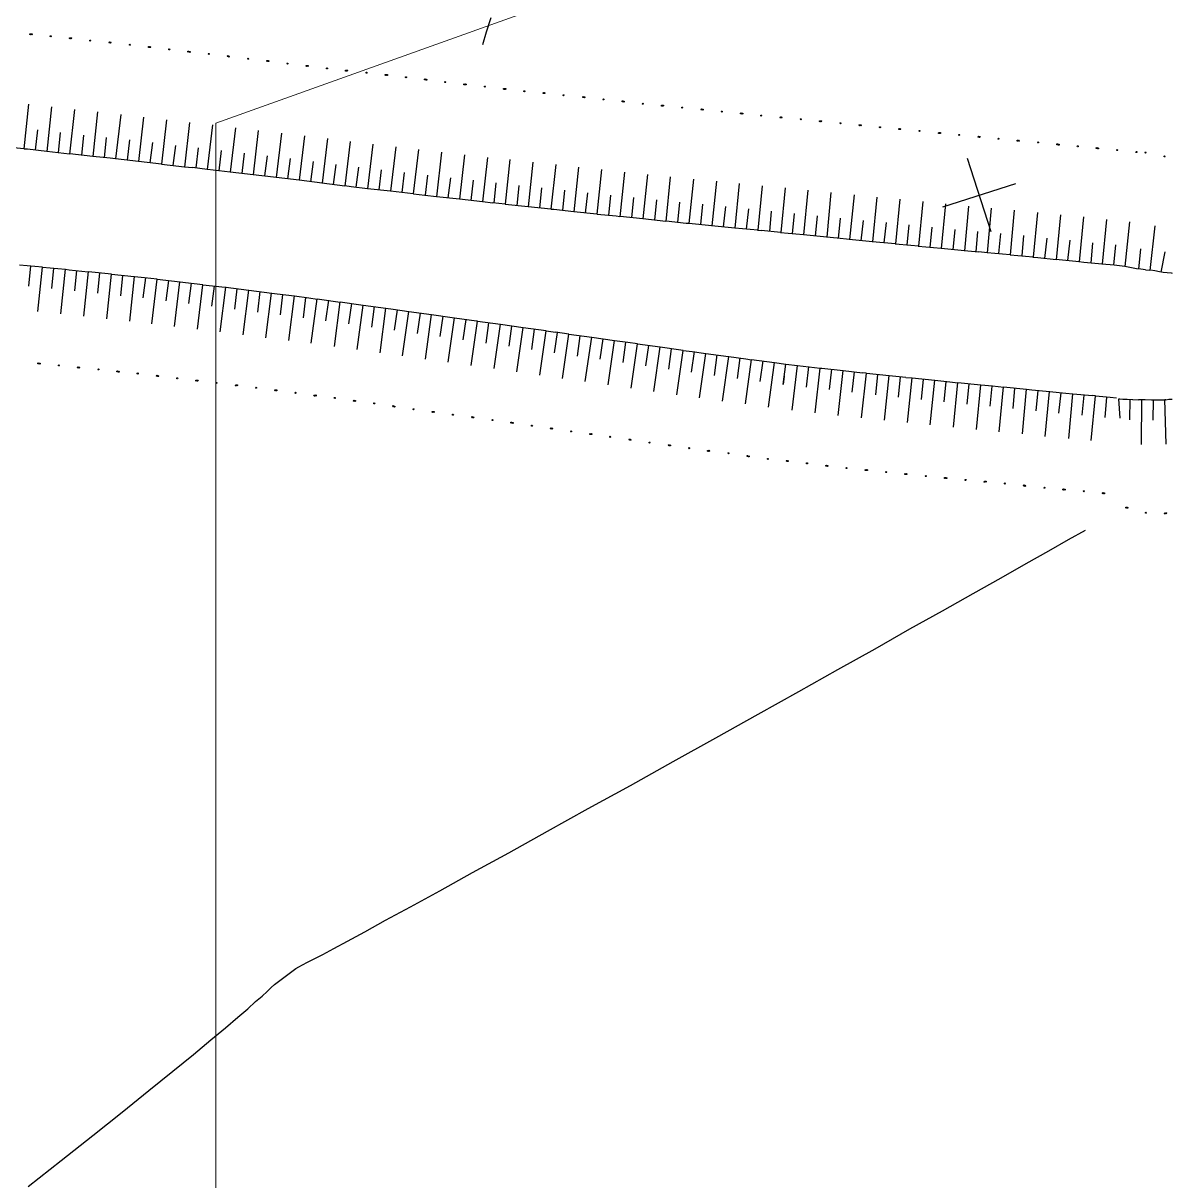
# Model space of a CAD drawing. Header units: millimetres. Extents: x 1353783 to 6492029790, y -7276956 to -512500.
# Drawn here: x 10011001 to 10019964, y -2834021 to -2824991 of the extents above; entities that cross this region are included whole.
import ezdxf

# ---------------------------------------------------------------- set-up
doc = ezdxf.new("R2010")
doc.units = ezdxf.units.MM
doc.linetypes.add('CONTI', pattern=[0])
doc.layers.get('0').update_dxf_attribs({"lineweight": 5})
for name, color, linetype in [('GORIZUNKNOWN', 32, 'CONTI'), ('SETKR', 7, 'CONTI'), ('SIT_LРЕЛЬЕФ', 7, 'CONTI'), ('Заливка', 7, 'Continuous'), ('РЕЛЬЕФ', 7, 'CONTI')]:
    doc.layers.add(name, color=color, linetype=linetype)

# ---------------------------------------------------------------- blocks, each defined once
blk = doc.blocks.new('BL_333')
at = {"color": 0}
for p, q in [((0, -3), (0, 3)), ((-3, 0), (3, 0))]:
    blk.add_line(p, q, dxfattribs=at)
blk = doc.blocks.new('оо')
at = {"layer": 'GORIZUNKNOWN', "color": 9, "true_color": 0xc7c8ca}
for points in [[(223001.743, -3431747.212), (223002.033, -3431746.792), (223002.373, -3431746.312)], [(222971.243, -3431784.192), (222972.773, -3431783.622), (222974.243, -3431783.072), (222975.613, -3431782.552), (222976.863, -3431782.072), (222977.983, -3431781.642), (222978.953, -3431781.262), (222979.773, -3431780.932), (222980.463, -3431780.652), (222981.043, -3431780.412), (222981.513, -3431780.212), (222981.893, -3431780.042), (222982.203, -3431779.912), (222982.443, -3431779.802), (222982.633, -3431779.702), (222982.793, -3431779.632), (222983.783, -3431779.292), (222983.913, -3431779.272), (222984.073, -3431779.242), (222984.293, -3431779.202), (222984.573, -3431779.152), (222984.953, -3431779.092), (222985.433, -3431779.002), (222986.033, -3431778.892), (222986.783, -3431778.752), (222987.683, -3431778.572), (222988.773, -3431778.372), (222990.053, -3431778.122), (222991.493, -3431777.842), (222993.073, -3431777.532), (222994.773, -3431777.192), (222996.553, -3431776.842), (222998.393, -3431776.482), (223000.263, -3431776.102), (223002.133, -3431775.732), (223003.983, -3431775.362), (223005.773, -3431775.002), (223007.483, -3431774.662), (223009.113, -3431774.332), (223010.643, -3431774.012), (223012.073, -3431773.722), (223013.413, -3431773.452), (223014.633, -3431773.202), (223015.743, -3431772.972), (223016.733, -3431772.762), (223017.603, -3431772.582), (223018.343, -3431772.432)]]:
    blk.add_lwpolyline(points, dxfattribs=at)
at = {"layer": 'SIT_LРЕЛЬЕФ', "color": 9, "true_color": 0xc7c8ca}
for p, q in [((222984.163, -3431744.012), (222983.453, -3431745.612)), ((222984.983, -3431744.382), (222984.273, -3431745.982)), ((222985.803, -3431744.752), (222985.093, -3431746.352)), ((222983.453, -3431745.612), (222982.633, -3431745.252)), ((222984.183, -3431745.072), (222983.863, -3431745.802)), ((222986.633, -3431745.122), (222985.923, -3431746.722)), ((222983.583, -3431745.672), (222983.463, -3431745.622)), ((222984.273, -3431745.982), (222983.583, -3431745.672)), ((222985.003, -3431745.442), (222984.683, -3431746.172)), ((222987.463, -3431745.492), (222986.743, -3431747.082)), ((222985.093, -3431746.352), (222984.273, -3431745.982)), ((222985.833, -3431745.812), (222985.513, -3431746.542)), ((222986.653, -3431746.172), (222986.333, -3431746.902)), ((222988.283, -3431745.862), (222987.563, -3431747.452)), ((222985.923, -3431746.722), (222985.103, -3431746.352)), ((222987.483, -3431746.542), (222987.153, -3431747.262)), ((222989.103, -3431746.232), (222988.383, -3431747.822)), ((222989.923, -3431746.612), (222989.203, -3431748.202)), ((222986.543, -3431746.992), (222985.923, -3431746.712)), ((222986.743, -3431747.082), (222986.543, -3431746.992)), ((222987.563, -3431747.452), (222986.743, -3431747.082)), ((222988.303, -3431746.912), (222987.973, -3431747.632)), ((222990.743, -3431746.972), (222990.023, -3431748.562)), ((222988.383, -3431747.822), (222987.563, -3431747.452)), ((222989.123, -3431747.292), (222988.793, -3431748.012)), ((222991.563, -3431747.352), (222990.843, -3431748.942)), ((222989.203, -3431748.202), (222988.383, -3431747.832)), ((222989.943, -3431747.652), (222989.613, -3431748.372)), ((222990.763, -3431748.032), (222990.433, -3431748.752)), ((222992.383, -3431747.722), (222991.663, -3431749.312)), ((222989.493, -3431748.332), (222989.203, -3431748.202)), ((222990.023, -3431748.562), (222989.493, -3431748.322)), ((222991.583, -3431748.402), (222991.253, -3431749.122)), ((222993.213, -3431748.102), (222992.483, -3431749.692)), ((222994.033, -3431748.472), (222993.303, -3431750.062)), ((222990.843, -3431748.942), (222990.023, -3431748.572)), ((222992.403, -3431748.772), (222992.073, -3431749.492)), ((222994.853, -3431748.852), (222994.123, -3431750.442)), ((222991.663, -3431749.312), (222990.843, -3431748.942)), ((222992.383, -3431749.642), (222991.663, -3431749.312)), ((222993.233, -3431749.152), (222992.893, -3431749.872)), ((222995.663, -3431749.232), (222994.933, -3431750.822)), ((222992.483, -3431749.692), (222992.383, -3431749.642)), ((222993.303, -3431750.062), (222992.483, -3431749.682)), ((222994.053, -3431749.532), (222993.713, -3431750.252)), ((222996.473, -3431749.602), (222995.743, -3431751.192)), ((222981.913, -3431749.862), (222982.743, -3431750.222)), ((222982.003, -3431750.772), (222982.323, -3431750.042)), ((222982.033, -3431751.822), (222982.733, -3431750.222)), ((222982.733, -3431750.222), (222983.563, -3431750.582)), ((222994.123, -3431750.442), (222993.303, -3431750.062)), ((222994.863, -3431749.912), (222994.523, -3431750.632)), ((222995.663, -3431750.282), (222995.333, -3431751.002)), ((222997.293, -3431749.972), (222996.563, -3431751.562)), ((222982.823, -3431751.132), (222983.143, -3431750.402)), ((222982.863, -3431752.182), (222983.563, -3431750.582)), ((222983.563, -3431750.582), (222983.693, -3431750.642)), ((222983.693, -3431750.642), (222984.383, -3431750.942)), ((222994.933, -3431750.822), (222994.113, -3431750.442)), ((222996.483, -3431750.652), (222996.153, -3431751.372)), ((222998.113, -3431750.342), (222997.383, -3431751.932)), ((222998.933, -3431750.722), (222998.213, -3431752.312)), ((222983.653, -3431751.492), (222983.973, -3431750.762)), ((222983.693, -3431752.542), (222984.393, -3431750.942)), ((222984.393, -3431750.942), (222985.213, -3431751.302)), ((222984.483, -3431751.852), (222984.803, -3431751.122)), ((222995.163, -3431750.922), (222994.933, -3431750.812)), ((222995.743, -3431751.192), (222995.163, -3431750.932)), ((222996.563, -3431751.562), (222995.743, -3431751.192)), ((222997.303, -3431751.022), (222996.973, -3431751.742)), ((222999.753, -3431751.092), (222999.033, -3431752.682)), ((222984.513, -3431752.912), (222985.213, -3431751.312)), ((222985.213, -3431751.312), (222986.033, -3431751.672)), ((222985.303, -3431752.222), (222985.623, -3431751.492)), ((222997.383, -3431751.932), (222996.563, -3431751.562)), ((222998.133, -3431751.402), (222997.803, -3431752.122)), ((223000.573, -3431751.462), (222999.853, -3431753.052)), ((222985.343, -3431753.272), (222986.043, -3431751.672)), ((222986.043, -3431751.672), (222986.403, -3431751.832)), ((222986.113, -3431752.572), (222986.443, -3431751.852)), ((222986.123, -3431753.632), (222986.853, -3431752.042)), ((222986.403, -3431751.832), (222986.853, -3431752.032)), ((222986.853, -3431752.042), (222987.673, -3431752.412)), ((222997.793, -3431752.122), (222997.383, -3431751.942)), ((222998.953, -3431751.772), (222998.623, -3431752.492)), ((223001.383, -3431751.812), (223000.673, -3431753.412)), ((222986.933, -3431752.952), (222987.263, -3431752.232)), ((222986.933, -3431754.002), (222987.663, -3431752.412)), ((222987.663, -3431752.412), (222988.483, -3431752.782)), ((222998.213, -3431752.312), (222997.793, -3431752.122)), ((222999.033, -3431752.682), (222998.213, -3431752.312)), ((222999.773, -3431752.142), (222999.443, -3431752.862)), ((223000.583, -3431752.502), (223000.263, -3431753.232)), ((223002.203, -3431752.182), (223001.493, -3431753.782)), ((223003.023, -3431752.542), (223002.313, -3431754.142)), ((222987.743, -3431753.322), (222988.073, -3431752.602)), ((222987.753, -3431754.382), (222988.483, -3431752.792)), ((222988.483, -3431752.792), (222989.283, -3431753.152)), ((222988.563, -3431753.702), (222988.893, -3431752.982)), ((222999.853, -3431753.052), (222999.033, -3431752.682)), ((223001.403, -3431752.872), (223001.083, -3431753.602)), ((223003.843, -3431752.912), (223003.133, -3431754.512)), ((222988.563, -3431754.752), (222989.303, -3431753.162)), ((222989.283, -3431753.152), (222989.313, -3431753.162)), ((222989.303, -3431753.162), (222990.123, -3431753.542)), ((222989.373, -3431754.082), (222989.713, -3431753.352)), ((223000.223, -3431753.222), (222999.853, -3431753.052)), ((223000.673, -3431753.412), (223000.223, -3431753.212)), ((223001.493, -3431753.782), (223000.673, -3431753.422)), ((223002.223, -3431753.232), (223001.903, -3431753.962)), ((223004.663, -3431753.272), (223003.953, -3431754.872)), ((222989.383, -3431755.132), (222990.123, -3431753.542)), ((222990.123, -3431753.542), (222990.943, -3431753.922)), ((222990.193, -3431754.462), (222990.533, -3431753.732)), ((223002.313, -3431754.142), (223001.493, -3431753.782)), ((223003.043, -3431753.602), (223002.723, -3431754.332)), ((223005.483, -3431753.642), (223004.783, -3431755.242)), ((222990.193, -3431755.512), (222990.933, -3431753.922)), ((222990.933, -3431753.922), (222991.753, -3431754.302)), ((222991.003, -3431754.842), (222991.343, -3431754.112)), ((222991.013, -3431755.892), (222991.753, -3431754.302)), ((222991.753, -3431754.302), (222992.263, -3431754.542)), ((223002.413, -3431754.192), (223002.323, -3431754.152)), ((223003.133, -3431754.512), (223002.413, -3431754.192)), ((223003.863, -3431753.962), (223003.543, -3431754.692)), ((223004.693, -3431754.332), (223004.373, -3431755.062)), ((223006.313, -3431754.002), (223005.613, -3431755.602)), ((222991.813, -3431756.262), (222992.563, -3431754.682)), ((222991.823, -3431755.222), (222992.163, -3431754.492)), ((222992.263, -3431754.542), (222992.563, -3431754.692)), ((222992.563, -3431754.682), (222993.373, -3431755.072)), ((223003.953, -3431754.872), (223003.133, -3431754.512)), ((223005.523, -3431754.692), (223005.203, -3431755.422)), ((223007.133, -3431754.362), (223006.433, -3431755.962)), ((223007.963, -3431754.722), (223007.263, -3431756.322)), ((222992.623, -3431755.602), (222992.973, -3431754.872)), ((222992.633, -3431756.652), (222993.383, -3431755.072)), ((222993.383, -3431755.072), (222994.193, -3431755.462)), ((223004.653, -3431755.182), (223003.963, -3431754.882)), ((223004.783, -3431755.242), (223004.653, -3431755.182)), ((223005.613, -3431755.602), (223004.793, -3431755.242)), ((223006.343, -3431755.052), (223006.023, -3431755.782)), ((223008.793, -3431755.072), (223008.093, -3431756.672)), ((222993.443, -3431755.992), (222993.793, -3431755.262)), ((222993.443, -3431757.042), (222994.193, -3431755.462)), ((222994.193, -3431755.462), (222995.003, -3431755.852)), ((222994.253, -3431756.382), (222994.603, -3431755.652)), ((223006.433, -3431755.962), (223005.613, -3431755.602)), ((223007.173, -3431755.412), (223006.853, -3431756.142)), ((223009.613, -3431755.432), (223008.913, -3431757.032)), ((222994.253, -3431757.432), (222995.003, -3431755.852)), ((222995.003, -3431755.852), (222995.263, -3431755.972)), ((222995.063, -3431756.772), (222995.413, -3431756.052)), ((222995.263, -3431755.972), (222995.813, -3431756.242)), ((223007.173, -3431756.282), (223006.443, -3431755.962)), ((223008.003, -3431755.762), (223007.683, -3431756.492)), ((223008.823, -3431756.122), (223008.503, -3431756.852)), ((223010.443, -3431755.792), (223009.743, -3431757.392)), ((223011.263, -3431756.142), (223010.573, -3431757.752)), ((222995.053, -3431757.822), (222995.813, -3431756.242)), ((222995.813, -3431756.242), (222996.623, -3431756.632)), ((222995.873, -3431757.162), (222996.223, -3431756.442)), ((223007.263, -3431756.322), (223007.173, -3431756.282)), ((223008.093, -3431756.672), (223007.263, -3431756.312)), ((223009.653, -3431756.482), (223009.333, -3431757.212)), ((223012.083, -3431756.502), (223011.393, -3431758.112)), ((222995.863, -3431758.212), (222996.623, -3431756.632)), ((222996.623, -3431756.632), (222997.433, -3431757.022)), ((222996.673, -3431758.602), (222997.433, -3431757.022)), ((222996.683, -3431757.552), (222997.033, -3431756.832)), ((222997.433, -3431757.022), (222998.213, -3431757.392)), ((223008.913, -3431757.032), (223008.083, -3431756.672)), ((223009.743, -3431757.392), (223008.913, -3431757.032)), ((223010.473, -3431756.842), (223010.163, -3431757.572)), ((223012.913, -3431756.862), (223012.223, -3431758.472)), ((222997.493, -3431757.942), (222997.843, -3431757.222)), ((222997.493, -3431758.992), (222998.253, -3431757.422)), ((222998.213, -3431757.392), (222998.253, -3431757.412)), ((222998.253, -3431757.422), (222999.063, -3431757.812)), ((223009.863, -3431757.452), (223009.733, -3431757.392)), ((223010.573, -3431757.752), (223009.863, -3431757.442)), ((223011.293, -3431757.202), (223010.983, -3431757.932)), ((223013.743, -3431757.222), (223013.043, -3431758.832)), ((222998.303, -3431759.382), (222999.063, -3431757.812)), ((222998.313, -3431758.342), (222998.653, -3431757.622)), ((222999.063, -3431757.812), (222999.873, -3431758.202)), ((223011.393, -3431758.112), (223010.563, -3431757.752)), ((223012.123, -3431757.562), (223011.813, -3431758.292)), ((223012.953, -3431757.922), (223012.633, -3431758.652)), ((223014.563, -3431757.582), (223013.863, -3431759.192)), ((223015.393, -3431757.932), (223014.693, -3431759.542)), ((222999.113, -3431759.772), (222999.873, -3431758.202)), ((222999.123, -3431758.732), (222999.463, -3431758.012)), ((222999.873, -3431758.202), (223000.683, -3431758.592)), ((222999.933, -3431759.122), (223000.273, -3431758.402)), ((223012.223, -3431758.472), (223011.393, -3431758.112)), ((223013.773, -3431758.282), (223013.453, -3431759.012)), ((223016.213, -3431758.292), (223015.523, -3431759.902)), ((222999.923, -3431760.172), (223000.683, -3431758.602)), ((223000.683, -3431758.602), (223001.013, -3431758.762)), ((223000.733, -3431759.512), (223001.083, -3431758.792)), ((223001.013, -3431758.752), (223001.493, -3431758.982)), ((223012.593, -3431758.632), (223012.213, -3431758.462)), ((223013.043, -3431758.832), (223012.593, -3431758.632)), ((223013.863, -3431759.192), (223013.033, -3431758.832)), ((223014.603, -3431758.632), (223014.283, -3431759.362)), ((223017.033, -3431758.652), (223016.343, -3431760.262)), ((223000.723, -3431760.562), (223001.493, -3431758.992)), ((223001.493, -3431758.992), (223002.303, -3431759.382)), ((223001.543, -3431759.912), (223001.893, -3431759.192)), ((223014.693, -3431759.542), (223013.863, -3431759.182)), ((223015.423, -3431758.992), (223015.103, -3431759.722)), ((223017.863, -3431759.012), (223017.173, -3431760.622)), ((223001.533, -3431760.952), (223002.303, -3431759.382)), ((223002.303, -3431759.382), (223003.113, -3431759.772)), ((223002.343, -3431761.342), (223003.113, -3431759.772)), ((223002.353, -3431760.302), (223002.703, -3431759.582)), ((223003.113, -3431759.772), (223003.583, -3431760.002)), ((223015.243, -3431759.782), (223014.683, -3431759.542)), ((223016.243, -3431759.352), (223015.933, -3431760.082)), ((223017.073, -3431759.712), (223016.763, -3431760.442)), ((223018.683, -3431759.352), (223017.993, -3431760.962)), ((223019.513, -3431759.702), (223018.823, -3431761.312)), ((223003.153, -3431761.742), (223003.923, -3431760.172)), ((223003.163, -3431760.692), (223003.513, -3431759.972)), ((223003.583, -3431760.002), (223003.923, -3431760.162)), ((223003.923, -3431760.172), (223004.733, -3431760.562)), ((223015.523, -3431759.902), (223015.243, -3431759.782)), ((223016.343, -3431760.262), (223015.513, -3431759.902)), ((223017.893, -3431760.062), (223017.583, -3431760.792)), ((223020.343, -3431760.062), (223019.653, -3431761.672)), ((223003.963, -3431762.132), (223004.733, -3431760.562)), ((223003.973, -3431761.092), (223004.323, -3431760.372)), ((223004.733, -3431760.562), (223005.543, -3431760.952)), ((223017.173, -3431760.622), (223016.343, -3431760.262)), ((223017.693, -3431760.842), (223017.163, -3431760.612)), ((223018.723, -3431760.402), (223018.413, -3431761.132)), ((223021.173, -3431760.432), (223020.473, -3431762.042)), ((223004.773, -3431762.532), (223005.543, -3431760.962)), ((223004.783, -3431761.482), (223005.133, -3431760.762)), ((223005.543, -3431760.962), (223005.863, -3431761.112)), ((223005.863, -3431761.112), (223006.343, -3431761.342)), ((223017.993, -3431760.962), (223017.693, -3431760.832)), ((223018.823, -3431761.312), (223017.993, -3431760.962)), ((223019.553, -3431760.762), (223019.243, -3431761.492)), ((223022.003, -3431760.782), (223021.303, -3431762.392)), ((223005.583, -3431762.922), (223006.343, -3431761.342)), ((223005.593, -3431761.872), (223005.943, -3431761.142)), ((223006.343, -3431761.342), (223007.153, -3431761.732)), ((223006.403, -3431762.262), (223006.753, -3431761.532)), ((223019.653, -3431761.672), (223018.823, -3431761.322)), ((223020.383, -3431761.132), (223020.063, -3431761.862)), ((223021.213, -3431761.482), (223020.893, -3431762.212)), ((223022.823, -3431761.152), (223022.133, -3431762.762)), ((223023.653, -3431761.512), (223022.953, -3431763.112)), ((223006.403, -3431763.312), (223007.163, -3431761.732)), ((223007.163, -3431761.732), (223007.763, -3431762.022)), ((223007.223, -3431762.652), (223007.573, -3431761.922)), ((223007.763, -3431762.022), (223007.963, -3431762.122)), ((223019.813, -3431761.752), (223019.643, -3431761.682)), ((223020.473, -3431762.042), (223019.813, -3431761.752)), ((223022.033, -3431761.852), (223021.723, -3431762.582)), ((223024.543, -3431761.962), (223023.833, -3431763.562)), ((223007.223, -3431763.692), (223007.973, -3431762.112)), ((223007.973, -3431762.112), (223008.783, -3431762.502)), ((223008.033, -3431763.032), (223008.383, -3431762.302)), ((223021.303, -3431762.392), (223020.473, -3431762.032)), ((223021.473, -3431762.472), (223021.293, -3431762.392)), ((223022.133, -3431762.762), (223021.473, -3431762.472)), ((223022.853, -3431762.202), (223022.543, -3431762.932)), ((223008.033, -3431764.082), (223008.783, -3431762.502)), ((223008.783, -3431762.502), (223009.193, -3431762.702)), ((223008.843, -3431763.422), (223009.193, -3431762.692)), ((223008.883, -3431764.482), (223009.603, -3431762.882)), ((223009.193, -3431762.702), (223009.603, -3431762.882)), ((223009.603, -3431762.882), (223010.423, -3431763.252)), ((223022.563, -3431762.942), (223022.123, -3431762.752)), ((223023.743, -3431762.642), (223023.423, -3431763.372)), ((223008.863, -3431763.422), (223008.993, -3431763.132)), ((223009.683, -3431763.792), (223010.013, -3431763.062)), ((223009.703, -3431764.852), (223010.423, -3431763.252)), ((223010.423, -3431763.252), (223010.483, -3431763.282)), ((223010.483, -3431763.282), (223011.243, -3431763.622)), ((223022.953, -3431763.112), (223022.563, -3431762.942)), ((223023.353, -3431763.342), (223022.953, -3431763.112)), ((223023.513, -3431763.412), (223023.353, -3431763.342)), ((223024.603, -3431763.042), (223024.223, -3431763.752)), ((223010.503, -3431764.162), (223010.833, -3431763.432)), ((223010.523, -3431765.222), (223011.243, -3431763.622)), ((223011.243, -3431763.622), (223011.933, -3431763.932)), ((223011.323, -3431764.532), (223011.653, -3431763.802)), ((223023.673, -3431763.482), (223023.513, -3431763.412)), ((223023.833, -3431763.562), (223023.673, -3431763.492)), ((223023.853, -3431763.562), (223023.833, -3431763.552)), ((223024.013, -3431763.642), (223023.853, -3431763.562)), ((223024.173, -3431763.722), (223024.013, -3431763.642)), ((223024.303, -3431763.792), (223024.173, -3431763.722)), ((223024.443, -3431763.862), (223024.303, -3431763.792)), ((223011.363, -3431765.592), (223012.073, -3431763.992)), ((223011.933, -3431763.922), (223012.063, -3431763.982)), ((223012.073, -3431763.992), (223012.893, -3431764.352)), ((223012.163, -3431764.902), (223012.483, -3431764.172)), ((223024.593, -3431763.922), (223024.443, -3431763.862)), ((223024.633, -3431763.942), (223024.593, -3431763.922)), ((223012.183, -3431765.952), (223012.893, -3431764.352)), ((223012.893, -3431764.352), (223013.493, -3431764.612)), ((223012.983, -3431765.262), (223013.303, -3431764.532)), ((223013.013, -3431766.312), (223013.713, -3431764.712)), ((223013.493, -3431764.622), (223013.703, -3431764.712)), ((223013.713, -3431764.712), (223014.533, -3431765.072)), ((223013.803, -3431765.622), (223014.123, -3431764.892)), ((223013.833, -3431766.672), (223014.533, -3431765.072)), ((223014.533, -3431765.072), (223015.073, -3431765.312)), ((223014.623, -3431765.982), (223014.943, -3431765.252)), ((223014.663, -3431767.042), (223015.353, -3431765.432)), ((223015.073, -3431765.312), (223015.363, -3431765.442)), ((223015.353, -3431765.432), (223016.183, -3431765.792)), ((223015.453, -3431766.342), (223015.763, -3431765.612)), ((223015.493, -3431767.402), (223016.183, -3431765.792)), ((223016.183, -3431765.792), (223016.603, -3431765.972)), ((223016.283, -3431766.702), (223016.593, -3431765.972)), ((223016.603, -3431765.972), (223017.013, -3431766.152)), ((223016.313, -3431767.752), (223017.003, -3431766.142)), ((223017.003, -3431766.142), (223017.833, -3431766.502)), ((223017.103, -3431767.052), (223017.413, -3431766.322)), ((223017.143, -3431768.112), (223017.833, -3431766.502)), ((223017.833, -3431766.502), (223018.023, -3431766.582)), ((223017.933, -3431767.412), (223018.253, -3431766.682)), ((223017.963, -3431768.472), (223018.663, -3431766.862)), ((223018.023, -3431766.582), (223018.673, -3431766.862)), ((223018.663, -3431766.862), (223019.243, -3431767.112)), ((223018.753, -3431767.772), (223019.073, -3431767.042)), ((223018.813, -3431768.832), (223019.493, -3431767.222)), ((223019.243, -3431767.112), (223019.493, -3431767.222)), ((223019.493, -3431767.222), (223020.213, -3431767.522)), ((223019.593, -3431768.132), (223019.903, -3431767.402)), ((223019.623, -3431769.182), (223020.313, -3431767.572)), ((223020.213, -3431767.512), (223020.323, -3431767.562)), ((223020.313, -3431767.572), (223020.843, -3431767.792)), ((223020.413, -3431768.482), (223020.723, -3431767.752)), ((223020.843, -3431767.792), (223021.073, -3431767.892)), ((223020.963, -3431768.692), (223021.143, -3431767.962)), ((223021.143, -3431767.962), (223021.183, -3431767.972)), ((223021.183, -3431767.972), (223021.293, -3431768.012)), ((223021.293, -3431768.012), (223021.453, -3431768.072)), ((223021.303, -3431768.862), (223021.563, -3431768.112)), ((223021.443, -3431769.922), (223021.993, -3431768.262)), ((223021.453, -3431768.072), (223021.653, -3431768.142)), ((223021.653, -3431768.152), (223021.873, -3431768.232)), ((223021.873, -3431768.212), (223021.983, -3431768.252)), ((223021.993, -3431768.262), (223022.113, -3431768.302)), ((223022.113, -3431768.302), (223022.343, -3431768.382)), ((223022.163, -3431769.162), (223022.423, -3431768.402)), ((223022.343, -3431768.382), (223022.553, -3431768.452)), ((223022.363, -3431770.212), (223022.843, -3431768.532)), ((223022.553, -3431768.452), (223022.743, -3431768.512)), ((223022.743, -3431768.512), (223022.853, -3431768.542)), ((223022.843, -3431768.532), (223022.883, -3431768.542)), ((223022.883, -3431768.552), (223023.003, -3431768.572)), ((223023.003, -3431768.572), (223023.123, -3431768.602))]:
    blk.add_line(p, q, dxfattribs=at)
for centre in [(222985.063, -3431741.432), (222985.113, -3431741.452), (222985.793, -3431741.752), (222986.483, -3431742.052), (222986.533, -3431742.072), (222987.213, -3431742.382), (222987.903, -3431742.682), (222987.943, -3431742.702), (222988.633, -3431743.012), (222989.313, -3431743.322), (222989.363, -3431743.342), (222990.043, -3431743.652), (222990.723, -3431743.962), (222990.773, -3431743.992), (222991.453, -3431744.292), (222992.133, -3431744.602), (222992.173, -3431744.632), (222992.863, -3431744.942), (222993.543, -3431745.252), (222993.583, -3431745.272), (222994.263, -3431745.592), (222994.943, -3431745.902), (222994.993, -3431745.922), (222995.673, -3431746.242), (222996.353, -3431746.552), (222996.403, -3431746.562), (222997.093, -3431746.872), (222997.773, -3431747.182), (222997.823, -3431747.202), (222998.503, -3431747.512), (222999.183, -3431747.822), (222999.233, -3431747.852), (222999.903, -3431748.162), (223000.583, -3431748.472), (223000.633, -3431748.492), (223001.323, -3431748.802), (223002.003, -3431749.112), (223002.043, -3431749.132), (223002.053, -3431749.132), (223002.733, -3431749.442), (223003.423, -3431749.742), (223003.463, -3431749.752), (223004.143, -3431750.062), (223004.843, -3431750.362), (223004.893, -3431750.382), (223005.573, -3431750.692), (223006.263, -3431750.992), (223006.303, -3431751.012), (223006.983, -3431751.322), (223007.673, -3431751.622), (223007.713, -3431751.632), (223008.403, -3431751.932), (223009.093, -3431752.232), (223009.143, -3431752.252), (223009.823, -3431752.552), (223010.513, -3431752.852), (223010.563, -3431752.872), (223011.243, -3431753.172), (222981.433, -3431753.752), (222981.483, -3431753.772), (223011.933, -3431753.472), (223011.973, -3431753.482), (223012.663, -3431753.782), (222982.173, -3431754.072), (222982.853, -3431754.372), (223013.353, -3431754.082), (223013.403, -3431754.102), (222982.903, -3431754.392), (222983.593, -3431754.692), (223014.093, -3431754.402), (223014.773, -3431754.702), (223014.823, -3431754.722), (222984.273, -3431754.992), (222984.323, -3431755.022), (223015.513, -3431755.022), (222985.003, -3431755.312), (222985.683, -3431755.622), (222985.733, -3431755.652), (223016.203, -3431755.322), (223016.243, -3431755.332), (223016.933, -3431755.632), (222986.413, -3431755.962), (223017.633, -3431755.942), (223017.673, -3431755.952), (222987.093, -3431756.272), (222987.143, -3431756.292), (222987.823, -3431756.602), (223018.363, -3431756.252), (223019.053, -3431756.552), (223019.093, -3431756.572), (222988.503, -3431756.922), (222988.553, -3431756.932), (223019.773, -3431756.862), (222989.233, -3431757.252), (223020.463, -3431757.162), (223020.513, -3431757.182), (223021.203, -3431757.472), (222989.913, -3431757.572), (222989.953, -3431757.592), (222990.633, -3431757.912), (223021.893, -3431757.772), (223021.943, -3431757.802), (222991.303, -3431758.242), (222991.353, -3431758.252), (223022.633, -3431758.092), (223023.313, -3431758.382), (223023.363, -3431758.412), (222992.033, -3431758.572), (223024.053, -3431758.702), (222992.703, -3431758.902), (222992.753, -3431758.922), (222993.433, -3431759.242), (223024.743, -3431759.002), (223025.073, -3431759.132), (222994.103, -3431759.572), (222994.143, -3431759.602), (223025.733, -3431759.502), (222994.823, -3431759.932), (222995.493, -3431760.252), (222995.543, -3431760.272), (222996.223, -3431760.602), (222996.903, -3431760.922), (222996.943, -3431760.942), (222997.623, -3431761.272), (222998.293, -3431761.592), (222998.343, -3431761.622), (222999.023, -3431761.952), (222999.693, -3431762.282), (222999.743, -3431762.302), (223000.413, -3431762.632), (223001.093, -3431762.962), (223001.133, -3431762.972), (223001.803, -3431763.302), (223002.483, -3431763.632), (223002.523, -3431763.652), (223003.193, -3431763.982), (223003.873, -3431764.312), (223003.923, -3431764.332), (223004.593, -3431764.662), (223005.263, -3431764.992), (223005.313, -3431765.002), (223005.993, -3431765.322), (223006.673, -3431765.652), (223006.713, -3431765.682), (223007.393, -3431766.002), (223008.073, -3431766.302), (223008.113, -3431766.322), (223008.793, -3431766.632), (223009.483, -3431766.952), (223009.523, -3431766.972), (223010.203, -3431767.282), (223010.893, -3431767.582), (223010.943, -3431767.602), (223011.633, -3431767.902), (223012.313, -3431768.202), (223012.363, -3431768.222), (223013.053, -3431768.522), (223013.743, -3431768.822), (223013.793, -3431768.842), (223014.483, -3431769.142), (223015.163, -3431769.432), (223015.213, -3431769.442), (223015.903, -3431769.742), (223016.583, -3431770.042), (223016.633, -3431770.072), (223017.323, -3431770.372), (223018.003, -3431770.662), (223018.053, -3431770.682), (223018.743, -3431770.972), (223019.433, -3431771.272), (223019.473, -3431771.292), (223020.123, -3431772.082), (223020.163, -3431772.102), (223020.793, -3431772.512), (223021.483, -3431772.762), (223021.543, -3431772.772)]:
    blk.add_circle(centre, 0.02, dxfattribs=at)
at = {"layer": 'SETKR', "color": 9, "true_color": 0xc7c8ca, "xscale": 0.5000000000000001, "yscale": 0.5000000000000001, "zscale": 0.5000000000000001}
blk.add_blockref('BL_333', (223018.393, -3431758.732), dxfattribs=at)

msp = doc.modelspace()

# ---------------------------------------------------------------- linework, layer by layer
at = {"layer": 'Заливка', "color": 18, "lineweight": 13, "ltscale": 100}
msp.add_lwpolyline([(10012629.3, -2783696), (10012629.3, -2823716.4), (10009800.5, -2824809.7), (10015188.5, -2824809.7), (10012505.7, -2825771.1), (10012505.7, -2860928.8)], dxfattribs=at)

# ---------------------------------------------------------------- block references
at = {"layer": 'РЕЛЬЕФ', "color": 240, "lineweight": 30, "true_color": 0xed1f24, "xscale": 200.0000000000001, "yscale": 200.0000000000001, "zscale": 200.0000000000001, "rotation": 17.80578495452471}
msp.add_blockref('оо', (-242329121, 637008728.1), dxfattribs=at)

doc.saveas('drawing.dxf')
